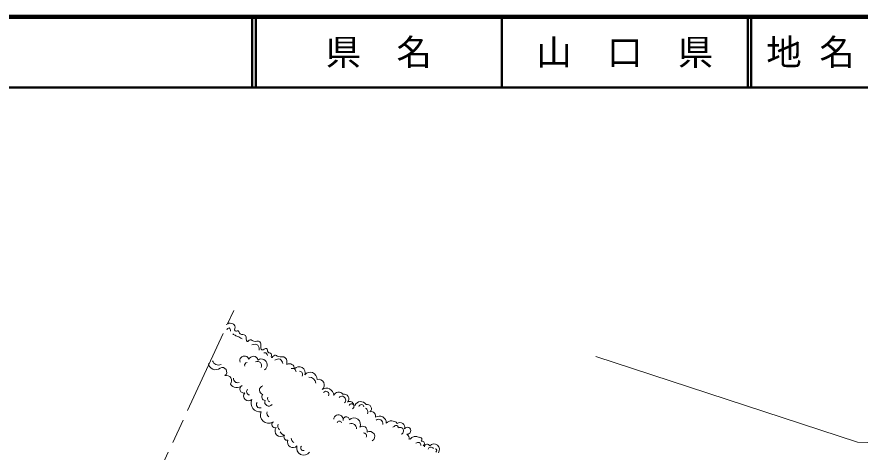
# Model space of a CAD drawing. Units: millimetres, scale not verified. Extents: x 40000 to 680000, y 20000 to 380000.
# Drawn here: x 264500 to 383632, y 318469 to 380000 of the extents above; entities that cross this region are included whole.
import ezdxf
from ezdxf.enums import TextEntityAlignment as Align

# ---------------------------------------------------------------- set-up
doc = ezdxf.new("R2010")
doc.units = ezdxf.units.MM
doc.header["$LTSCALE"] = 1000
doc.linetypes.add('CHAIN', pattern=[18.5, 12, -1.5, 3.5, -1.5])
for name, color, linetype, lineweight in [('M-BGD', 7, 'Continuous', 13), ('M-BMK', 2, 'CHAIN', 13), ('M-STR-HTXT', 7, 'Continuous', 13), ('M-TTL', 2, 'Continuous', 140), ('M-TTL-LINE', 7, 'Continuous', 50)]:
    doc.layers.add(name, color=color, linetype=linetype, lineweight=lineweight)
doc.layers.add('M-TTL-TXT', color=7, linetype='Continuous')
doc.styles.add('ＭＳ ゴシック', font='')
doc.styles.get('ＭＳ ゴシック').set_extended_font_data('MS Gothic')

msp = doc.modelspace()

# ---------------------------------------------------------------- linework, layer by layer
at = {"layer": 'M-BGD'}
for centre, radius, start, end in [((292973, 331653), 868, 198.34474, 295.05633), ((296650, 331394), 656, 15.0509, 198.34759), ((297914, 331352), 665, 11.95211, 161.31497), ((298480, 330701), 600, 333.55164, 116.44836), ((299048, 330811), 833, 302.40647, 125.45312), ((292567, 331130), 1009, 187.82634, 309.47194), ((293515, 329795), 635, 306.3778, 118.86069), ((297049, 330762), 376, 92.58257, 203.89847), ((303010, 330269), 705, 357.08174, 121.80914), ((303439, 329814), 502, 359.10327, 110.62834), ((304369, 329689), 851, 340.4335, 140.28973), ((294105, 328576), 739, 318.73625, 106.7342), ((295702, 328887), 604, 175.81788, 287.39179), ((304405, 329457), 452, 329.6167, 85.19845), ((305933, 328797), 974, 355.80475, 141.45401), ((305794, 328113), 941, 6.75714, 92.77014), ((295592, 328748), 1141, 215.31928, 310.0692), ((296548, 327373), 548, 113.92251, 287.18958), ((299401, 327234), 637, 103.53384, 257.83028), ((307142, 327966), 797, 305.78588, 107.34423), ((297217, 326396), 680, 138.17427, 314.37179), ((297445, 327036), 491, 135.57743, 260.06035), ((299583, 326250), 481, 131.18064, 269.26908), ((308211, 326453), 1056, 2.04541, 124.82449), ((308160, 326642), 427, 331.86096, 139.81965), ((309944, 326248), 720, 33.07722, 160.34245), ((310746, 326013), 659, 313.57384, 107.58461), ((298835, 325398), 1252, 155.86049, 278.32519), ((298821, 325194), 480, 139.87301, 292.04802), ((300097, 325536), 570, 155.86168, 322.97987), ((300404, 326020), 482, 152.52772, 246.61853), ((310409, 325826), 551, 314.88076, 135.11924), ((311526, 325088), 555, 4.79058, 126.07508), ((311770, 324944), 363, 291.53126, 161.56505), ((313079, 324741), 875, 30.43688, 158.19517), ((300041, 323689), 1128, 155.34743, 299.49159), ((300373, 323933), 551, 154.35412, 241.81277), ((313164, 324831), 361, 6.73381, 166.11352), ((313543, 324154), 546, 332.08326, 69.99176), ((314000, 324617), 591, 310.01008, 106.39317), ((314469, 323519), 720, 350.17023, 91.193), ((309936, 323066), 671, 350.73067, 176.3517), ((310061, 322531), 326, 17.85212, 166.7291), ((311034, 323033), 443, 0.03076, 189.76742), ((312130, 322402), 909, 332.22038, 135.96017), ((315714, 322586), 972, 358.9868, 123.4779), ((315589, 322503), 619, 349.61837, 124.64427), ((317443, 321853), 1042, 41.1703, 136.60804), ((300959, 322362), 443, 118.31252, 293.10739), ((301769, 321472), 798, 142.8216, 311.6994), ((302126, 322201), 762, 162.69403, 226.8995), ((311754, 321761), 746, 1.87779, 109.17778), ((313352, 321491), 642, 342.66261, 130.60466), ((320445, 318221), 4694, 121.24397, 126.74894), ((318107, 321970), 282, 348.38523, 110.19308), ((318616, 321985), 677, 342.58466, 125.07483), ((318627, 321477), 499, 290.43108, 119.1192), ((319656, 321500), 485, 263.46689, 144.33721), ((302430, 321691), 825, 204.4787, 260.91341), ((302683, 320617), 463, 146.00996, 283.00709), ((313485, 320779), 401, 329.15205, 93.59396), ((314330, 320665), 732, 301.99911, 119.9284), ((319071, 320355), 848, 353.68293, 51.38835), ((320850, 319623), 1054, 62.28567, 139.742), ((321412, 320246), 319, 314.44843, 103.03116), ((303518, 319890), 782, 159.23258, 315.23042), ((303994, 320472), 734, 180.78018, 241.53843), ((305035, 319056), 1002, 163.57004, 324.06634), ((304986, 319068), 379, 140.32455, 286.40819), ((321177, 319441), 410, 353.17022, 136.56387), ((321726, 319682), 348, 300.95234, 105.0654), ((322456, 319228), 388, 19.4064, 178.42345), ((323414, 318843), 784, 323.97867, 139.03925), ((322997, 318736), 433, 37.93401, 162.08195), ((323552, 318695), 266, 302.16754, 81.78472)]:
    msp.add_arc(centre, radius, start, end, dxfattribs=at)
for points, knots in [([(294089, 336515), (294361, 336647), (294562, 336770), (294851, 336676), (295063, 336606), (295184, 336520), (295309, 336336), (295472, 336097), (295127, 335758), (295339, 335597), (295457, 335506), (295607, 335666), (295753, 335597), (295935, 335510), (295902, 335305), (296063, 335183), (296303, 335001), (296589, 335175), (296802, 334961), (297050, 334712), (296776, 334177), (297023, 334090), (297164, 334040), (297268, 334324), (297467, 334341), (297676, 334358), (297766, 334202), (297969, 334149), (298295, 334064), (298570, 334264), (298826, 334045), (299163, 333758), (298770, 333149), (299122, 332952), (299330, 332835), (299558, 333261), (299772, 333114), (299951, 332991), (299846, 332760), (299993, 332597), (300117, 332462), (300296, 332522), (300407, 332376), (300535, 332208), (300372, 331886), (300496, 331844), (300620, 331801), (300720, 332122), (300924, 332169), (301129, 332215), (301224, 332031), (301427, 331977), (301805, 331875), (302135, 332086), (302417, 331814), (302690, 331550), (302666, 331212), (302638, 330868)], [0, 0, 0, 0, 1, 1, 1, 2, 2, 2, 3, 3, 3, 4, 4, 4, 5, 5, 5, 6, 6, 6, 7, 7, 7, 8, 8, 8, 9, 9, 9, 10, 10, 10, 11, 11, 11, 12, 12, 12, 13, 13, 13, 14, 14, 14, 15, 15, 15, 16, 16, 16, 17, 17, 17, 18, 18, 18, 19, 19, 19, 19]), ([(294149, 335748), (294224, 335848), (294376, 336049), (294501, 336024), (294637, 335996), (294663, 335707), (294677, 335572)], [0, 0, 0, 0, 1, 1, 1, 2, 2, 2, 2]), ([(295003, 335195), (295174, 335085), (295264, 335027), (295430, 334919), (295430, 334919), (295430, 334919), (295430, 334919), (295656, 334830), (295793, 334805), (296008, 334692), (296134, 334627), (296192, 334570), (296310, 334492), (296310, 334492), (296310, 334492), (296310, 334492)], [0, 0, 0, 0, 1, 1, 1, 2, 2, 2, 3, 3, 3, 4, 4, 4, 5, 5, 5, 5]), ([(297718, 333632), (297994, 333704), (298315, 333800), (298545, 333572), (298748, 333373), (298733, 333112), (298708, 332863)], [0, 0, 0, 0, 1, 1, 1, 2, 2, 2, 2]), ([(299373, 332523), (299525, 332532), (299660, 332549), (299772, 332435), (299863, 332342), (299879, 332248), (299890, 332124)], [0, 0, 0, 0, 1, 1, 1, 2, 2, 2, 2]), ([(300954, 331459), (301189, 331584), (301430, 331722), (301693, 331592), (301933, 331474), (302000, 331251), (302062, 331016)], [0, 0, 0, 0, 1, 1, 1, 2, 2, 2, 2])]:
    msp.add_open_spline(points, degree=3, knots=knots, dxfattribs=at)
at = {"layer": 'M-BMK'}
msp.add_line((265336, 273977), (295149, 338494), dxfattribs=at)
at = {"layer": 'M-STR-HTXT'}
msp.add_lwpolyline([(346305, 331993), (383276, 319892), (421159, 318563), (461319, 323068), (474234, 326759), (507473, 341658)], dxfattribs=at)
at = {"layer": 'M-TTL'}
msp.add_line((680000, 380000), (40000, 380000), dxfattribs=at)
at = {"layer": 'M-TTL-LINE'}
for p, q in [((297750, 380000), (297750, 370000)), ((298250, 380000), (298250, 370000)), ((333000, 380000), (333000, 370000)), ((367750, 380000), (367750, 370000)), ((368250, 380000), (368250, 370000)), ((40000, 370000), (680000, 370000))]:
    msp.add_line(p, q, dxfattribs=at)

# ---------------------------------------------------------------- texts
at = {"layer": 'M-TTL-TXT', "style": 'ＭＳ ゴシック'}
for s, p in [('県\u3000名', (315625, 375000)), ('山\u3000口\u3000県', (350375, 375000))]:
    msp.add_text(s, height=3666, dxfattribs=at).set_placement(p, align=Align.MIDDLE_CENTER)
msp.add_text('地 名', height=3666, dxfattribs=at).set_placement((370380, 375000), align=Align.MIDDLE_LEFT)

doc.saveas('drawing.dxf')
